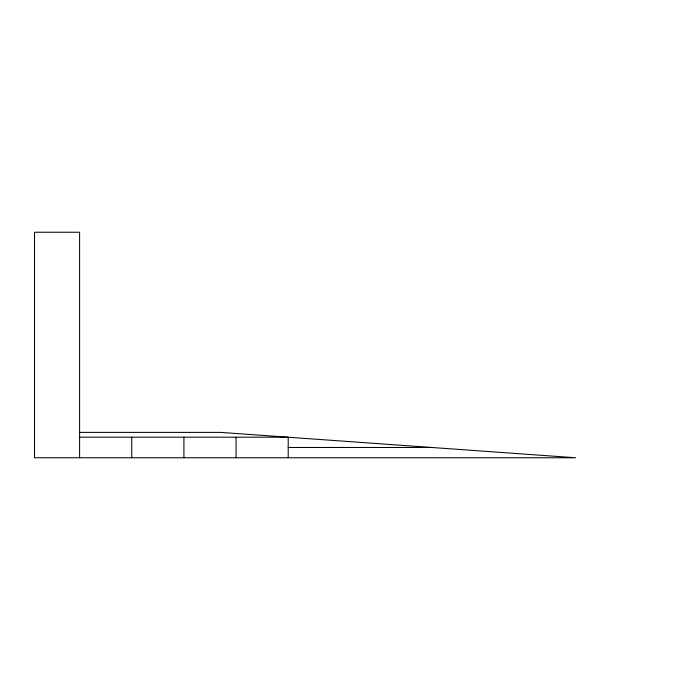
<?xml version="1.0" encoding="UTF-8"?>
<svg xmlns="http://www.w3.org/2000/svg" width="690" height="690" viewBox="0 0 690 690"><rect width="100%" height="100%" fill="white"/><g stroke="black" fill="none" stroke-linecap="round" stroke-linejoin="round"><path stroke-width="1.03" d="M79.6 432.389L220.55 432.389L575.745 457.763L34.5 457.763L34.5 232.237L79.6 232.237L79.6 457.763M79.6 437.193L288.213 437.193L288.213 457.763M288.213 447.474L431.974 447.474M236.058 437.193L236.058 457.763M183.911 437.193L183.911 457.763M131.756 437.193L131.756 457.763"/></g></svg>
